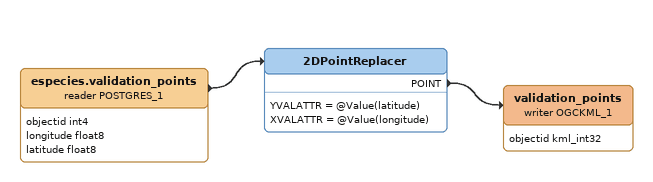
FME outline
especies.validation_points (reader POSTGRES_1)
    attributes: objectid int4, longitude float8, latitude float8
    -> 2DPointReplacer
2DPointReplacer
    YVALATTR = @Value(latitude)
    XVALATTR = @Value(longitude)
    POINT -> validation_points (writer OGCKML_1)
validation_points (writer OGCKML_1)
    attributes: objectid kml_int32
